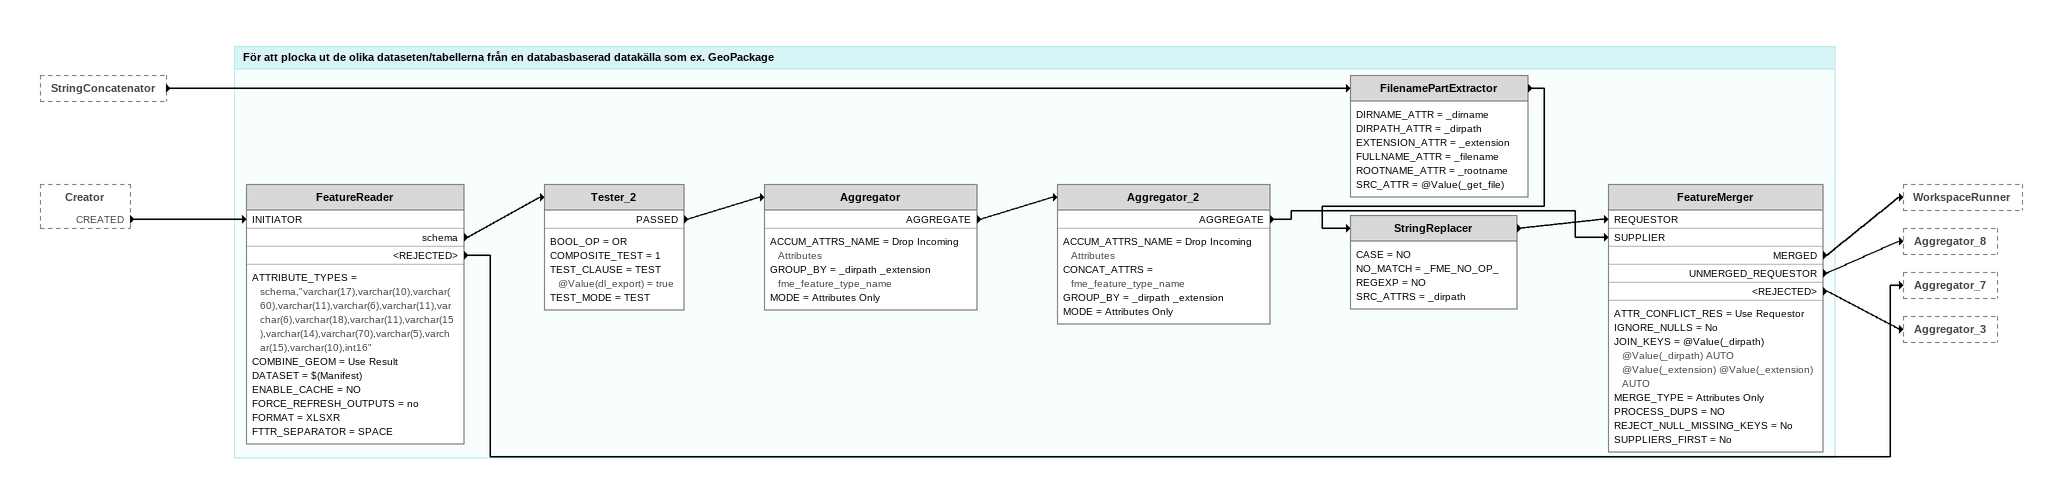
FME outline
StringConcatenator [outside]
    -> FilenamePartExtractor
Creator [outside]
    CREATED -> FeatureReader [INITIATOR]

Bookmark: För att plocka ut de olika dataseten/tabellerna från en databasbaserad datakälla som ex. GeoPackage
FilenamePartExtractor
    DIRNAME_ATTR = _dirname
    DIRPATH_ATTR = _dirpath
    EXTENSION_ATTR = _extension
    FULLNAME_ATTR = _filename
    ROOTNAME_ATTR = _rootname
    SRC_ATTR = @Value(_get_file)
    -> StringReplacer
StringReplacer
    CASE = NO
    NO_MATCH = _FME_NO_OP_
    REGEXP = NO
    SRC_ATTRS = _dirpath
    -> FeatureMerger [REQUESTOR]
FeatureReader
    ATTRIBUTE_TYPES = schema,"varchar(17),varchar(10),varchar(60),varchar(11),varchar(6),varchar(11),varchar(6),varchar(18),varchar(11),varchar(15),varchar(14),varchar(70),varchar(5),varchar(15),varchar(10),int16"
    COMBINE_GEOM = Use Result
    DATASET = $(Manifest)
    ENABLE_CACHE = NO
    FORCE_REFRESH_OUTPUTS = no
    FORMAT = XLSXR
    FTTR_SEPARATOR = SPACE
    schema -> Tester_2
    <REJECTED> -> Aggregator_7
Tester_2
    BOOL_OP = OR
    COMPOSITE_TEST = 1
    TEST_CLAUSE = TEST @Value(dl_export) = true
    TEST_MODE = TEST
    PASSED -> Aggregator
Aggregator
    ACCUM_ATTRS_NAME = Drop Incoming Attributes
    GROUP_BY = _dirpath _extension fme_feature_type_name
    MODE = Attributes Only
    AGGREGATE -> Aggregator_2
Aggregator_2
    ACCUM_ATTRS_NAME = Drop Incoming Attributes
    CONCAT_ATTRS = fme_feature_type_name
    GROUP_BY = _dirpath _extension
    MODE = Attributes Only
    AGGREGATE -> FeatureMerger [SUPPLIER]
FeatureMerger
    ATTR_CONFLICT_RES = Use Requestor
    IGNORE_NULLS = No
    JOIN_KEYS = @Value(_dirpath) @Value(_dirpath) AUTO @Value(_extension) @Value(_extension) AUTO
    MERGE_TYPE = Attributes Only
    PROCESS_DUPS = NO
    REJECT_NULL_MISSING_KEYS = No
    SUPPLIERS_FIRST = No
    MERGED -> WorkspaceRunner
    UNMERGED_REQUESTOR -> Aggregator_8
    <REJECTED> -> Aggregator_3
